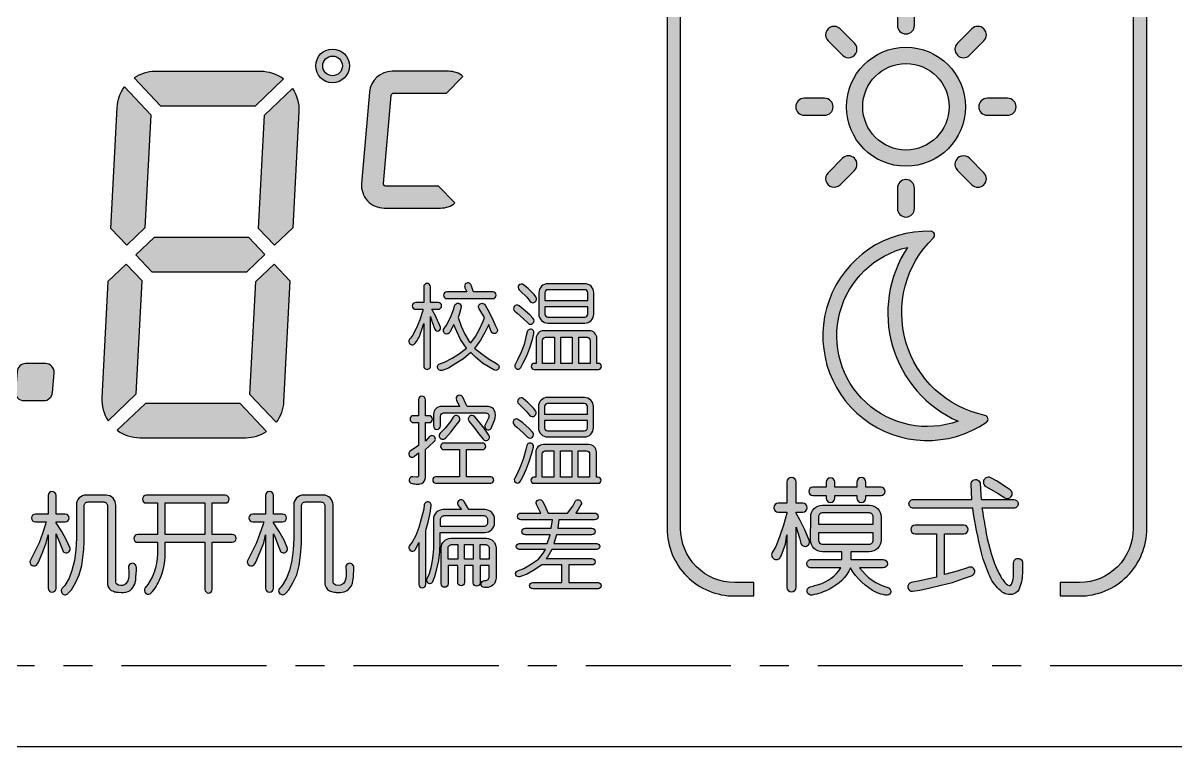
# Model space of a CAD drawing. Header units: millimetres. Extents: x -41 to 727, y -91 to 104.
# Drawn here: x 670.72 to 700.52, y -13.16 to 5.54 of the extents above; entities that cross this region are included whole.
import ezdxf

# ---------------------------------------------------------------- set-up
doc = ezdxf.new("R2010")
doc.units = ezdxf.units.MM
doc.header["$LTSCALE"] = 3
doc.header["$MEASUREMENT"] = 0
doc.linetypes.add('CENTER', pattern=[2, 1.25, -0.25, 0.25, -0.25])
doc.layers.add('VA', color=5, linetype='Continuous')

msp = doc.modelspace()

# ---------------------------------------------------------------- hatches: boundary and pattern name
h = msp.add_hatch(color=256)
h.dxf.hatch_style = 1
h.paths.add_polyline_path([(689.108, 11.737), (689.608, 11.737), (689.608, 11.387), (689.108, 11.387, 0.414214), (687.718, 9.997), (687.718, -7.525, 0.414214), (689.108, -8.915), (689.608, -8.915), (689.608, -9.265), (689.108, -9.265, -0.414214), (687.368, -7.525), (687.368, 9.997, -0.414214)])
h = msp.add_hatch(color=256)
h.dxf.hatch_style = 1
h.paths.add_polyline_path([(698.025, 11.387), (697.525, 11.387), (697.525, 11.737), (698.025, 11.737, -0.414214), (699.765, 9.997), (699.765, -7.525, -0.414214), (698.025, -9.265), (697.525, -9.265), (697.525, -8.915), (698.025, -8.915, 0.414214), (699.415, -7.525), (699.415, 9.997, 0.414214)])
h = msp.add_hatch(color=256)
h.dxf.hatch_style = 1
h.paths.add_polyline_path([(693.761, 6.002), (693.761, 5.478, -1), (693.32, 5.478), (693.32, 6.002, -1)])
h = msp.add_hatch(color=256)
h.dxf.hatch_style = 1
h.paths.add_polyline_path([(691.839, 5.389), (692.21, 5.018, -1), (691.898, 4.706), (691.527, 5.077, -1)])
h = msp.add_hatch(color=256)
h.dxf.hatch_style = 1
h.paths.add_polyline_path([(695.554, 5.077), (695.184, 4.706, -1), (694.872, 5.018), (695.242, 5.389, -1)])
h = msp.add_hatch(color=256)
h.dxf.hatch_style = 1
h.paths.add_polyline_path([(678.721, 4.867, -1), (678.721, 3.996, -1)])
h.paths.add_polyline_path([(678.721, 4.686, -1), (678.721, 4.178, -1)])
h = msp.add_hatch(color=256)
h.dxf.hatch_style = 1
h.paths.add_polyline_path([(693.541, 4.912, -1), (693.541, 1.838, -1)])
h.paths.add_polyline_path([(693.541, 4.492, -1), (693.541, 2.258, -1)])
h = msp.add_hatch(color=256)
h.dxf.hatch_style = 1
h.paths.add_polyline_path([(677.453, 4.094), (676.726, 3.404), (674.274, 3.404), (673.591, 4.124, -0.146871), (674.131, 4.286), (676.871, 4.286, -0.16027)])
h = msp.add_hatch(color=256)
h.dxf.hatch_style = 1
h.paths.add_polyline_path([(681.885, 0.891, -0.172586), (681.514, 0.759), (680.055, 0.759, -0.440011), (679.471, 1.397), (679.677, 3.757, -0.388879), (680.262, 4.293), (681.721, 4.293, -0.172586), (682.092, 4.161), (681.664, 3.731), (680.305, 3.731, 0.388879), (680.237, 3.668), (680.038, 1.396, 0.440011), (680.107, 1.321), (681.457, 1.321)])
h = msp.add_hatch(color=256)
h.dxf.hatch_style = 1
h.paths.add_polyline_path([(674.026, 3.168), (673.872, 0.244), (673.402, -0.202), (672.989, 0.233), (673.153, 3.357, -0.146871), (673.343, 3.888)])
h = msp.add_hatch(color=256)
h.dxf.hatch_style = 1
h.paths.add_polyline_path([(677.692, 0.244), (677.222, -0.202), (676.808, 0.233), (676.962, 3.155), (677.689, 3.846, -0.16027), (677.85, 3.255)])
h = msp.add_hatch(color=256)
h.dxf.hatch_style = 1
h.paths.add_polyline_path([(690.913, 3.596), (691.438, 3.596, -1), (691.438, 3.155), (690.913, 3.155, -1)])
h = msp.add_hatch(color=256)
h.dxf.hatch_style = 1
h.paths.add_polyline_path([(696.168, 3.155), (695.644, 3.155, -1), (695.644, 3.596), (696.168, 3.596, -1)])
h = msp.add_hatch(color=256)
h.dxf.hatch_style = 1
h.paths.add_polyline_path([(691.527, 1.673), (691.898, 2.044, -1), (692.21, 1.732), (691.839, 1.361, -1)])
h = msp.add_hatch(color=256)
h.dxf.hatch_style = 1
h.paths.add_polyline_path([(695.242, 1.361), (694.872, 1.732, -1), (695.184, 2.044), (695.554, 1.673, -1)])
h = msp.add_hatch(color=256)
h.dxf.hatch_style = 1
h.paths.add_polyline_path([(693.32, 0.748), (693.32, 1.272, -1), (693.761, 1.272), (693.761, 0.748, -1)])
h = msp.add_hatch(color=256)
h.dxf.hatch_style = 1
h.paths.add_polyline_path([(694.185, 0.158, -0.66148), (694.251, -0.012, 0.601431), (695.583, -4.597, -0.66148), (695.619, -4.776, -1.37923)])
h.paths.add_polyline_path([(693.582, -0.258, 0.463864), (694.886, -4.749, -1.063754)])
h = msp.add_hatch(color=256)
h.dxf.hatch_style = 1
h.paths.add_polyline_path([(676.973, -0.438), (676.502, -0.886), (674.05, -0.886), (673.638, -0.451), (674.109, -0.004), (676.561, -0.004)])
h = msp.add_hatch(color=256)
h.dxf.hatch_style = 1
h.paths.add_polyline_path([(672.917, -1.135), (673.389, -0.687), (673.801, -1.121), (673.648, -4.045), (672.92, -4.735, -0.16027), (672.759, -4.144)])
h = msp.add_hatch(color=256)
h.dxf.hatch_style = 1
h.paths.add_polyline_path([(677.457, -4.247, -0.146871), (677.267, -4.777), (676.584, -4.057), (676.737, -1.136), (677.209, -0.687), (677.62, -1.12)])
h = msp.add_hatch(color=256)
h.dxf.hatch_style = 1
h.paths.add_polyline_path([(680.976, -2.133), (681.051, -1.884), (681.052, -1.882), (681.052, -1.857), (681.051, -1.857), (680.871, -1.857, -1), (680.871, -1.681), (681.077, -1.681), (681.077, -1.68), (681.077, -1.275, -1), (681.252, -1.274), (681.252, -1.68), (681.252, -1.681), (681.452, -1.681, -1), (681.452, -1.857), (681.285, -1.857), (681.285, -1.857, -0.043936), (681.512, -2.321, -0.955725), (681.366, -2.371, -0.034165), (681.252, -2.045), (681.252, -2.046), (681.252, -3.324, -1), (681.077, -3.323), (681.077, -2.229), (681.077, -2.224), (681.052, -2.301), (681.01, -2.432, -0.105898), (680.856, -2.735, -1.039138), (680.711, -2.626), (680.732, -2.601), (680.788, -2.534), (680.79, -2.531), (680.886, -2.351), (680.892, -2.337)])
h = msp.add_hatch(color=256)
h.dxf.hatch_style = 1
h.paths.add_polyline_path([(682.863, -1.581), (681.678, -1.581, -1), (681.678, -1.406), (682.193, -1.406), (682.143, -1.299, -1.059153), (682.303, -1.235), (682.356, -1.393), (682.368, -1.406), (682.863, -1.406, -1)])
h = msp.add_hatch(color=256)
h.dxf.hatch_style = 1
h.paths.add_polyline_path([(683.66, -1.224), (683.778, -1.322), (683.935, -1.479), (683.976, -1.539, -0.959156), (683.825, -1.653), (683.739, -1.548), (683.582, -1.391), (683.544, -1.357, -0.981141)])
h = msp.add_hatch(color=256)
h.dxf.hatch_style = 1
h.paths.add_polyline_path([(685.24, -1.195, -0.414214), (685.474, -1.429), (685.474, -1.979, -0.414214), (685.239, -2.214), (684.287, -2.214, -0.414214), (684.052, -1.979), (684.053, -1.429, -0.414214), (684.287, -1.195)])
h.paths.add_polyline_path([(685.318, -1.626), (684.209, -1.626), (684.209, -1.429), (684.209, -1.429, -0.414214), (684.287, -1.351), (685.24, -1.351, -0.414214), (685.318, -1.429)])
h.paths.add_polyline_path([(684.208, -1.793), (685.318, -1.793), (685.318, -1.979, -0.414214), (685.239, -2.058), (684.287, -2.058, -0.413961), (684.208, -1.979)])
h = msp.add_hatch(color=256)
h.dxf.hatch_style = 1
h.paths.add_polyline_path([(681.603, -2.355), (681.666, -2.271), (681.766, -2.07), (681.854, -1.844), (681.874, -1.765, -0.986931), (682.041, -1.804), (682.004, -1.97), (681.967, -2.07), (682.042, -2.296), (682.142, -2.496), (682.255, -2.685), (682.293, -2.722), (682.418, -2.559), (682.519, -2.371), (682.619, -2.145), (682.644, -2.07), (682.531, -1.869), (682.512, -1.843, -1.055438), (682.663, -1.748), (682.732, -1.869), (682.845, -2.083), (682.932, -2.283), (682.974, -2.367, -1.047488), (682.823, -2.434), (682.769, -2.296), (682.757, -2.246), (682.657, -2.459), (682.544, -2.659), (682.418, -2.835), (682.393, -2.86), (682.581, -3.011), (682.769, -3.148), (682.957, -3.261), (682.971, -3.267, -1.058823), (682.892, -3.425), (682.782, -3.362), (682.594, -3.249), (682.418, -3.098), (682.293, -2.973), (682.105, -3.136), (681.904, -3.261), (681.716, -3.374), (681.554, -3.435, -1.009787), (681.493, -3.267), (681.616, -3.224), (681.816, -3.123), (682.004, -2.998), (682.18, -2.86), (682.03, -2.634), (681.929, -2.434), (681.854, -2.258), (681.854, -2.246), (681.754, -2.446), (681.747, -2.457, -1.028142)])
h = msp.add_hatch(color=256)
h.dxf.hatch_style = 1
h.paths.add_polyline_path([(683.541, -1.768), (683.65, -1.852), (683.817, -1.999), (683.904, -2.092, -0.981659), (683.773, -2.219), (683.66, -2.107), (683.494, -1.959), (683.431, -1.906, -0.975595)])
h = msp.add_hatch(color=256)
h.dxf.hatch_style = 1
h.paths.add_polyline_path([(683.817, -2.852), (683.739, -3.058), (683.65, -3.244), (683.585, -3.362, -1), (683.439, -3.281), (683.503, -3.166), (683.592, -2.969), (683.67, -2.764), (683.729, -2.538), (683.752, -2.439, -1.00223), (683.923, -2.48), (683.886, -2.636)])
h = msp.add_hatch(color=256)
h.dxf.hatch_style = 1
h.paths.add_polyline_path([(685.592, -3.254, -1), (685.592, -3.411), (683.935, -3.411, -1), (683.935, -3.254), (683.984, -3.254), (683.984, -2.606, -0.414214), (684.179, -2.411), (685.357, -2.411, -0.414214), (685.553, -2.606), (685.553, -3.254)])
h.paths.add_polyline_path([(684.151, -3.254), (684.151, -2.655, -0.414214), (684.229, -2.577), (684.455, -2.577), (684.455, -3.254)])
h.paths.add_polyline_path([(684.915, -2.577), (684.915, -3.254), (684.621, -3.254), (684.621, -2.577)])
h.paths.add_polyline_path([(685.082, -3.254), (685.082, -2.577), (685.298, -2.577, -0.414214), (685.376, -2.655), (685.376, -3.254)])
h = msp.add_hatch(color=256)
h.dxf.hatch_style = 1
h.paths.add_polyline_path([(670.748, -4.217, -0.440011), (670.523, -3.972), (670.567, -3.465, -0.388879), (670.792, -3.259), (671.301, -3.259, -0.440011), (671.526, -3.504), (671.481, -4.011, -0.388879), (671.257, -4.217)])
h = msp.add_hatch(color=256)
h.dxf.hatch_style = 1
h.paths.add_polyline_path([(681.121, -4.193), (681.121, -4.606), (681.211, -4.606, -1), (681.211, -4.785), (681.121, -4.785), (681.121, -5.263), (681.229, -5.148, -1.03177), (681.351, -5.27), (681.221, -5.393), (681.121, -5.483), (681.121, -6.188, -0.044518), (681.117, -6.239, -0.321882), (680.981, -6.37, -0.043105), (680.924, -6.375), (680.886, -6.374), (680.848, -6.371, -0.0091), (680.774, -6.359, -1), (680.798, -6.186), (680.897, -6.196, 0.45433), (680.942, -6.156), (680.942, -5.562), (680.843, -5.655, -1.087237), (680.731, -5.521), (680.942, -5.373), (680.942, -4.785), (680.812, -4.785, -0.414214), (680.723, -4.695, -0.424247), (680.816, -4.606), (680.942, -4.606), (680.942, -4.192, -1)])
h = msp.add_hatch(color=256)
h.dxf.hatch_style = 1
h.paths.add_polyline_path([(682.087, -4.128), (682.168, -4.297), (682.197, -4.367), (682.716, -4.367), (682.753, -4.373), (682.779, -4.378, -0.239899), (682.9, -4.461, -0.208599), (682.905, -4.725), (682.833, -4.913, -0.595345), (682.675, -4.934), (682.664, -4.916, -0.214013), (682.666, -4.841), (682.758, -4.65, 0.553584), (682.686, -4.536), (681.59, -4.536, 0.417305), (681.51, -4.616), (681.51, -4.864, -0.432032), (681.42, -4.96, -0.414214), (681.331, -4.87), (681.331, -4.565, -0.414214), (681.529, -4.367), (681.998, -4.367), (681.922, -4.206, -1)])
h = msp.add_hatch(color=256)
h.dxf.hatch_style = 1
h.paths.add_polyline_path([(683.649, -4.165), (683.767, -4.263), (683.924, -4.42), (683.965, -4.48, -0.959156), (683.814, -4.594), (683.728, -4.489), (683.571, -4.332), (683.534, -4.298, -0.981141)])
h = msp.add_hatch(color=256)
h.dxf.hatch_style = 1
h.paths.add_polyline_path([(684.277, -4.136), (685.229, -4.136, -0.414214), (685.463, -4.37), (685.463, -4.92, -0.414214), (685.228, -5.156), (684.277, -5.156, -0.414214), (684.041, -4.92), (684.042, -4.37, -0.414214)])
h.paths.add_polyline_path([(685.307, -4.567), (684.198, -4.567), (684.198, -4.37), (684.198, -4.37, -0.414214), (684.277, -4.292), (685.229, -4.292, -0.414214), (685.307, -4.37)])
h.paths.add_polyline_path([(684.198, -4.734), (685.307, -4.734), (685.307, -4.92, -0.414214), (685.228, -4.999), (684.277, -4.999, -0.413961), (684.197, -4.92)])
h = msp.add_hatch(color=256)
h.dxf.hatch_style = 1
h.paths.add_polyline_path([(673.156, -4.984), (673.884, -4.293), (676.335, -4.293), (677.018, -5.013, -0.146871), (676.478, -5.175), (673.738, -5.175, -0.16027)])
h = msp.add_hatch(color=256)
h.dxf.hatch_style = 1
h.paths.add_polyline_path([(681.769, -4.755), (681.836, -4.647, -1.04827), (681.994, -4.756), (681.918, -4.855), (681.779, -5.034), (681.636, -5.187, -1.001638), (681.501, -5.06), (681.629, -4.925)])
h = msp.add_hatch(color=256)
h.dxf.hatch_style = 1
h.paths.add_polyline_path([(682.252, -4.756, -0.985158), (682.397, -4.632), (682.496, -4.745), (682.636, -4.925), (682.656, -4.955), (682.761, -5.107, -0.983763), (682.61, -5.215), (682.506, -5.074), (682.367, -4.895)])
h = msp.add_hatch(color=256)
h.dxf.hatch_style = 1
h.paths.add_polyline_path([(683.531, -4.709), (683.64, -4.793), (683.806, -4.94), (683.893, -5.034, -0.981659), (683.762, -5.16), (683.649, -5.048), (683.483, -4.901), (683.42, -4.847, -0.975595)])
h = msp.add_hatch(color=256)
h.dxf.hatch_style = 1
h.paths.add_polyline_path([(682.596, -5.313, -1), (682.596, -5.483), (682.187, -5.483), (682.187, -6.19), (682.81, -6.19, -1), (682.81, -6.35), (681.39, -6.35, -1), (681.39, -6.19), (681.998, -6.19), (681.998, -5.483), (681.595, -5.483, -1), (681.595, -5.313)])
h = msp.add_hatch(color=256)
h.dxf.hatch_style = 1
h.paths.add_polyline_path([(683.806, -5.793), (683.728, -5.999), (683.64, -6.185), (683.574, -6.303, -1), (683.428, -6.222), (683.493, -6.107), (683.581, -5.911), (683.659, -5.705), (683.718, -5.479), (683.741, -5.38, -1.00223), (683.912, -5.421), (683.875, -5.577)])
h = msp.add_hatch(color=256)
h.dxf.hatch_style = 1
h.paths.add_polyline_path([(685.581, -6.195, -1), (685.581, -6.352), (683.924, -6.352, -1), (683.924, -6.195), (683.973, -6.195), (683.973, -5.547, -0.414214), (684.169, -5.352), (685.347, -5.352, -0.414214), (685.542, -5.547), (685.542, -6.195)])
h.paths.add_polyline_path([(684.14, -6.195), (684.14, -5.597, -0.414214), (684.218, -5.518), (684.444, -5.518), (684.444, -6.195)])
h.paths.add_polyline_path([(684.905, -5.518), (684.905, -6.195), (684.61, -6.195), (684.61, -5.518)])
h.paths.add_polyline_path([(685.071, -6.195), (685.071, -5.518), (685.287, -5.518, -0.414214), (685.366, -5.597), (685.366, -6.195)])
h = msp.add_hatch(color=256)
h.dxf.hatch_style = 1
h.paths.add_polyline_path([(690.464, -7.685), (690.426, -7.923), (690.313, -8.224), (690.297, -8.257, -1.034631), (690.084, -8.141), (690.175, -7.986), (690.276, -7.735), (690.376, -7.434), (690.464, -7.121), (690.464, -7.096), (690.239, -7.096, -1), (690.239, -6.87), (690.464, -6.87), (690.464, -6.322, -1), (690.702, -6.322), (690.702, -6.87), (690.877, -6.87, -1), (690.877, -7.096), (690.702, -7.096), (690.702, -7.121), (690.802, -7.296), (690.928, -7.559), (691.041, -7.824, -1.083332), (690.824, -7.897), (690.79, -7.76), (690.702, -7.484), (690.702, -9.039, -1), (690.464, -9.039)])
h = msp.add_hatch(color=256)
h.dxf.hatch_style = 1
h.paths.add_polyline_path([(692.269, -6.456), (692.269, -6.324, -1), (692.507, -6.324), (692.507, -6.456), (692.896, -6.456, -1), (692.896, -6.669), (692.507, -6.669), (692.507, -6.732, -1), (692.269, -6.732), (692.269, -6.669), (691.705, -6.669), (691.705, -6.739, -1), (691.479, -6.739), (691.479, -6.669), (691.134, -6.669, -1), (691.134, -6.456), (691.479, -6.456), (691.479, -6.324, -1), (691.705, -6.324), (691.705, -6.456)])
h = msp.add_hatch(color=256)
h.dxf.hatch_style = 1
h.paths.add_polyline_path([(693.733, -6.995, -0.414773), (693.619, -6.882, -0.418757), (693.734, -6.77), (695.243, -6.77), (695.224, -6.38, -1), (695.461, -6.37), (695.481, -6.77), (696.327, -6.77, -0.358299), (696.438, -6.861), (696.44, -6.882, -0.420137), (696.325, -6.995), (695.506, -6.995, 0.003686), (695.594, -7.517, 0.067254), (695.884, -8.545, 0.070382), (696.069, -8.882, 0.14433), (696.21, -8.995, 0.328766), (696.263, -8.969), (696.27, -8.958), (696.276, -8.945), (696.287, -8.919), (696.295, -8.892, 0.08709), (696.321, -8.628), (696.321, -8.532), (696.321, -8.411, -1.015743), (696.556, -8.414, -0.005832), (696.552, -8.625, -0.085504), (696.478, -9.057, -0.241298), (696.332, -9.212, -0.274529), (695.99, -9.132), (695.954, -9.099, -0.106043), (695.681, -8.699, -0.03263), (695.491, -8.147, -0.024523), (695.268, -6.995)])
h = msp.add_hatch(color=256)
h.dxf.hatch_style = 1
h.paths.add_polyline_path([(696.094, -6.729), (695.92, -6.619), (695.669, -6.469), (695.609, -6.436, -1.004461), (695.731, -6.21), (695.883, -6.293), (696.133, -6.456), (696.231, -6.523, -0.979106)])
h = msp.add_hatch(color=256)
h.dxf.hatch_style = 1
h.paths.add_polyline_path([(671.235, -8.126), (671.122, -8.39), (671.094, -8.437, -0.962332), (670.911, -8.336), (671.135, -7.888), (671.223, -7.65), (671.298, -7.437), (671.323, -7.349), (671.041, -7.349, -1), (671.041, -7.148), (671.373, -7.148), (671.373, -6.666, -1), (671.574, -6.666), (671.574, -7.148), (671.812, -7.148, -1), (671.812, -7.349), (671.574, -7.349), (671.574, -7.374), (671.724, -7.6), (671.849, -7.825), (671.929, -8.015, -1.013912), (671.748, -8.089), (671.699, -7.963), (671.599, -7.713), (671.574, -7.662), (671.574, -9.067, -1), (671.373, -9.067), (671.373, -7.687), (671.323, -7.888)])
h = msp.add_hatch(color=256)
h.dxf.hatch_style = 1
h.paths.add_polyline_path([(672.803, -6.835), (672.401, -6.835, 0.416863), (672.301, -6.936), (672.301, -7.913), (672.3, -7.927, -0.029391), (672.238, -8.477), (672.175, -8.716), (672.075, -8.929), (671.975, -9.104), (671.892, -9.195, -0.427895), (671.743, -9.205, -0.414214), (671.737, -9.06), (671.799, -8.992), (671.912, -8.803), (671.987, -8.603), (672.05, -8.352), (672.088, -8.076), (672.1, -7.775), (672.1, -6.91, -0.417964), (672.352, -6.659), (672.866, -6.659, -0.432017), (673.116, -6.925), (673.116, -8.866, 0.085043), (673.133, -8.943), (673.143, -8.956, 0.3351), (673.354, -8.967, 0.131234), (673.426, -8.872, 0.127383), (673.454, -8.634), (673.448, -8.529, -1.048379), (673.652, -8.526, -0.026534), (673.633, -8.856, -0.043273), (673.608, -8.956, -0.152039), (673.489, -9.12, -0.173784), (673.258, -9.173), (673.189, -9.17, -0.047597), (673.088, -9.155), (673.056, -9.144, -0.301023), (672.908, -8.972, -0.015558), (672.903, -8.916), (672.903, -6.935, 0.414214)])
h = msp.add_hatch(color=256)
h.dxf.hatch_style = 1
h.paths.add_polyline_path([(675.949, -6.862), (675.611, -6.862), (675.611, -7.677), (676.129, -7.677, -1), (676.131, -7.878), (675.611, -7.878), (675.611, -9.094, -1), (675.423, -9.094), (675.423, -7.878), (674.394, -7.878), (674.394, -8.179, -0.120463), (674.257, -8.826, -0.097023), (674.034, -9.185, -0.923331), (673.873, -9.062, 0.170817), (674.194, -8.179), (674.194, -7.878), (673.686, -7.878, -1), (673.687, -7.677), (674.194, -7.677), (674.194, -6.862), (673.908, -6.862, -1), (673.905, -6.662), (675.948, -6.662, -1)])
h.paths.add_polyline_path([(675.423, -6.862), (675.423, -7.677), (674.394, -7.677), (674.394, -6.862)])
h = msp.add_hatch(color=256)
h.dxf.hatch_style = 1
h.paths.add_polyline_path([(676.853, -8.126), (676.74, -8.39), (676.712, -8.437, -0.962332), (676.529, -8.336), (676.753, -7.888), (676.841, -7.65), (676.916, -7.437), (676.941, -7.349), (676.659, -7.349, -1), (676.659, -7.148), (676.991, -7.148), (676.991, -6.666, -1), (677.192, -6.666), (677.192, -7.148), (677.43, -7.148, -1), (677.43, -7.349), (677.192, -7.349), (677.192, -7.374), (677.342, -7.6), (677.468, -7.825), (677.547, -8.015, -1.013912), (677.366, -8.089), (677.317, -7.963), (677.217, -7.713), (677.192, -7.662), (677.192, -9.067, -1), (676.991, -9.067), (676.991, -7.687), (676.941, -7.888)])
h = msp.add_hatch(color=256)
h.dxf.hatch_style = 1
h.paths.add_polyline_path([(677.718, -6.911, -0.420759), (677.972, -6.659), (678.48, -6.659, -0.419734), (678.734, -6.91), (678.734, -8.866, 0.084944), (678.748, -8.939), (678.757, -8.952, 0.366855), (678.981, -8.96, 0.125828), (679.049, -8.861, 0.117548), (679.072, -8.622), (679.066, -8.529, -1.048379), (679.27, -8.526, -0.037594), (679.249, -8.868, -0.174543), (679.125, -9.107, -0.069175), (679.068, -9.142, -0.119941), (678.865, -9.173, -0.024153), (678.761, -9.166), (678.728, -9.16), (678.695, -9.152, -0.27841), (678.529, -8.994, -0.03635), (678.521, -8.916), (678.521, -6.935, 0.415572), (678.421, -6.835), (678.019, -6.835, 0.414214), (677.919, -6.935), (677.919, -7.913), (677.894, -8.214), (677.856, -8.477), (677.794, -8.716), (677.693, -8.929), (677.593, -9.104), (677.506, -9.199, -1), (677.355, -9.06), (677.417, -8.992), (677.53, -8.803), (677.605, -8.603), (677.668, -8.352), (677.706, -8.076), (677.718, -7.775)])
h = msp.add_hatch(color=256)
h.dxf.hatch_style = 1
h.paths.add_polyline_path([(680.953, -7.498), (681.015, -7.272), (681.078, -7.021), (681.093, -6.909, -1.001489), (681.267, -6.933), (681.241, -7.122), (681.191, -7.36), (681.141, -7.535), (681.128, -7.586), (681.128, -8.965, -1), (680.953, -8.965), (680.953, -7.886), (680.865, -8.062), (680.855, -8.074, -0.977288), (680.711, -7.964), (680.777, -7.874), (680.877, -7.698)])
h = msp.add_hatch(color=256)
h.dxf.hatch_style = 1
h.paths.add_polyline_path([(682.056, -7.034), (681.971, -6.923, -1.055061), (682.12, -6.821), (682.219, -6.984), (682.244, -7.034), (682.659, -7.034, -0.414214), (682.909, -7.284), (682.909, -7.373, -0.414214), (682.659, -7.623), (681.504, -7.623), (681.504, -7.874), (681.492, -8.125), (681.467, -8.35), (681.417, -8.564), (681.366, -8.764), (681.317, -8.887, -1.026293), (681.157, -8.818), (681.216, -8.689), (681.266, -8.501), (681.304, -8.288), (681.329, -8.05), (681.329, -7.284, -0.414214), (681.579, -7.034)])
h.paths.add_polyline_path([(682.633, -7.197, -0.414214), (682.733, -7.297), (682.733, -7.36, -0.414214), (682.633, -7.46), (681.504, -7.46), (681.504, -7.297, -0.414214), (681.604, -7.197)])
h = msp.add_hatch(color=256)
h.dxf.hatch_style = 1
h.paths.add_polyline_path([(685.42, -7.686), (684.505, -7.686), (684.442, -7.912), (685.552, -7.912, -1), (685.552, -8.062), (684.392, -8.062), (684.279, -8.263), (684.242, -8.3), (685.426, -8.3, -1), (685.426, -8.463), (684.831, -8.463), (684.831, -8.915), (685.583, -8.915, -1), (685.583, -9.078), (683.897, -9.078, -1), (683.897, -8.915), (684.643, -8.915), (684.643, -8.463), (684.129, -8.463), (683.941, -8.589), (683.753, -8.702), (683.556, -8.767, -0.971045), (683.501, -8.617), (683.665, -8.551), (683.865, -8.438), (684.041, -8.313), (684.166, -8.162), (684.229, -8.062), (683.545, -8.062, -1), (683.545, -7.912), (684.267, -7.912), (684.342, -7.686), (683.702, -7.686, -1), (683.702, -7.51), (684.367, -7.51), (684.405, -7.297), (683.589, -7.297, -1), (683.589, -7.122), (684.104, -7.122), (684.002, -6.915, -1.081535), (684.155, -6.823), (684.229, -6.971), (684.292, -7.122), (684.793, -7.122), (684.931, -6.946), (684.991, -6.827, -1.034631), (685.142, -6.909), (685.069, -7.034), (685.006, -7.122), (685.495, -7.122, -1), (685.495, -7.297), (684.568, -7.297), (684.542, -7.51), (685.42, -7.51, -1)])
h = msp.add_hatch(color=256)
h.dxf.hatch_style = 1
h.paths.add_polyline_path([(691.086, -8.538, -0.417731), (690.978, -8.431, -0.416951), (691.085, -8.324), (691.881, -8.324), (691.881, -8.124), (691.381, -8.124, -0.417134), (691.077, -7.821), (691.079, -7.222, -0.418414), (691.381, -6.92), (692.596, -6.92, -0.414972), (692.896, -7.221), (692.896, -7.823, -0.414214), (692.594, -8.124), (692.119, -8.124), (692.119, -8.324), (692.953, -8.324, -1), (692.953, -8.538), (692.344, -8.538, 0.16977), (693.075, -9.045, -0.977966), (693.023, -9.244), (693.006, -9.241, -0.058284), (692.783, -9.177, -0.141584), (692.106, -8.538, -0.180398), (691.561, -9.086, -0.077769), (691.121, -9.24, -0.980557), (691.066, -9.027, 0.005598), (691.218, -8.987), (691.281, -8.967, 0.190721), (691.855, -8.538)])
h.paths.add_polyline_path([(692.696, -7.409), (691.278, -7.409), (691.279, -7.22), (691.279, -7.22, -0.414214), (691.379, -7.12), (692.596, -7.12, -0.414214), (692.696, -7.22)])
h.paths.add_polyline_path([(691.278, -7.635), (692.696, -7.635), (692.696, -7.823, -0.414214), (692.594, -7.924), (691.379, -7.924, -0.413961), (691.277, -7.823)])
h = msp.add_hatch(color=256)
h.dxf.hatch_style = 1
h.paths.add_polyline_path([(694.177, -8.813), (694.328, -8.776), (694.328, -7.66), (693.776, -7.66, -1), (693.776, -7.434), (695.036, -7.434, -1), (695.036, -7.66), (694.541, -7.66), (694.541, -8.713), (694.867, -8.625), (695.13, -8.538), (695.148, -8.528, -1.07359), (695.238, -8.744), (695.03, -8.813), (694.742, -8.914), (694.453, -8.989), (694.165, -9.052), (693.901, -9.114), (693.714, -9.141, -0.979603), (693.678, -8.918), (693.901, -8.876)])
h = msp.add_hatch(color=256)
h.dxf.hatch_style = 1
h.paths.add_polyline_path([(681.705, -8.952, -1), (681.529, -8.952), (681.529, -8.024, -0.414214), (681.779, -7.774), (682.696, -7.774, -0.414214), (682.946, -8.024), (682.946, -8.798, -0.419972), (682.691, -9.048), (682.644, -9.047, -0.967258), (682.65, -8.865), (682.671, -8.865, 0.414214), (682.771, -8.765), (682.771, -8.476), (682.533, -8.476), (682.533, -8.921, -1), (682.357, -8.921), (682.357, -8.476), (682.131, -8.476), (682.131, -8.915, -1), (681.956, -8.915), (681.956, -8.476), (681.705, -8.476)])
h.paths.add_polyline_path([(682.131, -8.313), (682.131, -7.937), (682.357, -7.937), (682.357, -8.313)])
h.paths.add_polyline_path([(682.671, -7.937, -0.414214), (682.771, -8.037), (682.771, -8.313), (682.533, -8.313), (682.533, -7.937)])
h.paths.add_polyline_path([(681.705, -8.037, -0.414214), (681.805, -7.937), (681.956, -7.937), (681.956, -8.313), (681.705, -8.313)])

# ---------------------------------------------------------------- linework, layer by layer
msp.add_line((706.765, -13.165), (631.765, -13.165))
for points in [[(687.368, 9.997), (687.368, -7.525, 0.414214), (689.108, -9.265), (689.608, -9.265), (689.608, -8.915), (689.108, -8.915, -0.414214), (687.718, -7.525), (687.718, 9.997, -0.414214), (689.108, 11.387), (689.608, 11.387), (689.608, 11.737), (689.108, 11.737, 0.414214)], [(699.415, 9.997), (699.415, -7.525, -0.414214), (698.025, -8.915), (697.525, -8.915), (697.525, -9.265), (698.025, -9.265, 0.414214), (699.765, -7.525), (699.765, 9.997, 0.414214), (698.025, 11.737), (697.525, 11.737), (697.525, 11.387), (698.025, 11.387, -0.414214)], [(693.32, 6.002), (693.32, 5.478, 1), (693.761, 5.478), (693.761, 6.002, 1)], [(691.527, 5.077), (691.898, 4.706, 1), (692.21, 5.018), (691.839, 5.389, 1)], [(695.242, 5.389), (694.872, 5.018, 1), (695.184, 4.706), (695.554, 5.077, 1)], [(676.871, 4.286), (674.131, 4.286, 0.146871), (673.591, 4.124), (674.274, 3.404), (676.726, 3.404), (677.453, 4.094, 0.16027)], [(681.457, 1.321), (680.107, 1.321, -0.440011), (680.038, 1.396), (680.237, 3.668, -0.388879), (680.305, 3.731), (681.664, 3.731), (682.092, 4.161, 0.172586), (681.721, 4.293), (680.262, 4.293, 0.388879), (679.677, 3.757), (679.471, 1.397, 0.440011), (680.055, 0.759), (681.514, 0.759, 0.172586), (681.885, 0.891)], [(674.026, 3.168), (673.872, 0.244), (673.402, -0.202), (672.989, 0.233), (673.153, 3.357, -0.146871), (673.343, 3.888)], [(677.692, 0.244), (677.222, -0.202), (676.808, 0.233), (676.962, 3.155), (677.689, 3.846, -0.16027), (677.85, 3.255)], [(690.913, 3.155), (691.438, 3.155, 1), (691.438, 3.596), (690.913, 3.596, 1)], [(696.168, 3.596), (695.644, 3.596, 1), (695.644, 3.155), (696.168, 3.155, 1)], [(691.839, 1.361), (692.21, 1.732, 1), (691.898, 2.044), (691.527, 1.673, 1)], [(695.554, 1.673), (695.184, 2.044, 1), (694.872, 1.732), (695.242, 1.361, 1)], [(693.761, 0.748), (693.761, 1.272, 1), (693.32, 1.272), (693.32, 0.748, 1)], [(695.619, -4.776, 0.66148), (695.583, -4.597, -0.601431), (694.251, -0.012, 0.66148), (694.185, 0.158, 1.37923)], [(693.582, -0.258, 0.463864), (694.886, -4.749, -1.063754)], [(672.759, -4.144, 0.16027), (672.92, -4.735), (673.648, -4.045), (673.801, -1.121), (673.389, -0.687), (672.917, -1.135)], [(677.457, -4.247, -0.146871), (677.267, -4.777), (676.584, -4.057), (676.737, -1.136), (677.209, -0.687), (677.62, -1.12)], [(680.892, -2.337), (680.886, -2.351), (680.79, -2.531), (680.788, -2.534), (680.732, -2.601), (680.711, -2.626, 1.039138), (680.856, -2.735, 0.105898), (681.01, -2.432), (681.052, -2.301), (681.077, -2.224), (681.077, -2.229), (681.077, -3.323, 1), (681.252, -3.324), (681.252, -2.046), (681.252, -2.045, 0.034165), (681.366, -2.371, 0.955725), (681.512, -2.321, 0.043936), (681.285, -1.857), (681.285, -1.857), (681.452, -1.857, 1), (681.452, -1.681), (681.252, -1.681), (681.252, -1.68), (681.252, -1.274, 1), (681.077, -1.275), (681.077, -1.68), (681.077, -1.681), (680.871, -1.681, 1), (680.871, -1.857), (681.051, -1.857), (681.052, -1.857), (681.052, -1.882), (681.051, -1.884), (680.976, -2.133)], [(682.863, -1.406), (682.368, -1.406), (682.356, -1.393), (682.303, -1.235, 1.059153), (682.143, -1.299), (682.193, -1.406), (681.678, -1.406, 1), (681.678, -1.581), (682.863, -1.581, 1)], [(683.544, -1.357), (683.582, -1.391), (683.739, -1.548), (683.825, -1.653, 0.959156), (683.976, -1.539), (683.935, -1.479), (683.778, -1.322), (683.66, -1.224, 0.981141)], [(684.287, -1.195, 0.414214), (684.053, -1.429), (684.052, -1.979, 0.414214), (684.287, -2.214), (685.239, -2.214, 0.414214), (685.474, -1.979), (685.474, -1.429, 0.414214), (685.24, -1.195)], [(685.318, -1.429, 0.414214), (685.24, -1.351), (684.287, -1.351, 0.414214), (684.209, -1.429), (684.209, -1.429), (684.209, -1.626), (685.318, -1.626)], [(681.603, -2.355), (681.666, -2.271), (681.766, -2.07), (681.854, -1.844), (681.874, -1.765, -0.986931), (682.041, -1.804), (682.004, -1.97), (681.967, -2.07), (682.042, -2.296), (682.142, -2.496), (682.255, -2.685), (682.293, -2.722), (682.418, -2.559), (682.519, -2.371), (682.619, -2.145), (682.644, -2.07), (682.531, -1.869), (682.512, -1.843, -1.055438), (682.663, -1.748), (682.732, -1.869), (682.845, -2.083), (682.932, -2.283), (682.974, -2.367, -1.047488), (682.823, -2.434), (682.769, -2.296), (682.757, -2.246), (682.657, -2.459), (682.544, -2.659), (682.418, -2.835), (682.393, -2.86), (682.581, -3.011), (682.769, -3.148), (682.957, -3.261), (682.971, -3.267, -1.058823), (682.892, -3.425), (682.782, -3.362), (682.594, -3.249), (682.418, -3.098), (682.293, -2.973), (682.105, -3.136), (681.904, -3.261), (681.716, -3.374), (681.554, -3.435, -1.009787), (681.493, -3.267), (681.616, -3.224), (681.816, -3.123), (682.004, -2.998), (682.18, -2.86), (682.03, -2.634), (681.929, -2.434), (681.854, -2.258), (681.854, -2.246), (681.754, -2.446), (681.747, -2.457, -1.028142)], [(683.431, -1.906), (683.494, -1.959), (683.66, -2.107), (683.773, -2.219, 0.981659), (683.904, -2.092), (683.817, -1.999), (683.65, -1.852), (683.541, -1.768, 0.975595)], [(684.208, -1.979, 0.413961), (684.287, -2.058), (685.239, -2.058, 0.414214), (685.318, -1.979), (685.318, -1.793), (684.208, -1.793)], [(683.886, -2.636), (683.923, -2.48, 1.00223), (683.752, -2.439), (683.729, -2.538), (683.67, -2.764), (683.592, -2.969), (683.503, -3.166), (683.439, -3.281, 1), (683.585, -3.362), (683.65, -3.244), (683.739, -3.058), (683.817, -2.852)], [(685.553, -3.254), (685.553, -2.606, 0.414214), (685.357, -2.411), (684.179, -2.411, 0.414214), (683.984, -2.606), (683.984, -3.254), (683.935, -3.254, 1), (683.935, -3.411), (685.592, -3.411, 1), (685.592, -3.254)], [(684.151, -3.254), (684.151, -2.655, -0.414214), (684.229, -2.577), (684.455, -2.577), (684.455, -3.254)], [(685.082, -3.254), (685.082, -2.577), (685.298, -2.577, -0.414214), (685.376, -2.655), (685.376, -3.254)], [(671.257, -4.217, 0.388879), (671.481, -4.011), (671.526, -3.504, 0.440011), (671.301, -3.259), (670.792, -3.259, 0.388879), (670.567, -3.465), (670.523, -3.972, 0.440011), (670.748, -4.217)], [(680.942, -4.192), (680.942, -4.606), (680.816, -4.606, 0.424247), (680.723, -4.695, 0.414214), (680.812, -4.785), (680.942, -4.785), (680.942, -5.373), (680.731, -5.521, 1.087237), (680.843, -5.655), (680.942, -5.562), (680.942, -6.156, -0.45433), (680.897, -6.196), (680.798, -6.186, 1), (680.774, -6.359, 0.0091), (680.848, -6.371), (680.886, -6.374), (680.924, -6.375, 0.043105), (680.981, -6.37, 0.321882), (681.117, -6.239, 0.044518), (681.121, -6.188), (681.121, -5.483), (681.221, -5.393), (681.351, -5.27, 1.03177), (681.229, -5.148), (681.121, -5.263), (681.121, -4.785), (681.211, -4.785, 1), (681.211, -4.606), (681.121, -4.606), (681.121, -4.193, 1)], [(681.922, -4.206), (681.998, -4.367), (681.529, -4.367, 0.414214), (681.331, -4.565), (681.331, -4.87, 0.414214), (681.42, -4.96, 0.432032), (681.51, -4.864), (681.51, -4.616, -0.417305), (681.59, -4.536), (682.686, -4.536, -0.553584), (682.758, -4.65), (682.666, -4.841, 0.214013), (682.664, -4.916), (682.675, -4.934, 0.595345), (682.833, -4.913), (682.905, -4.725, 0.208599), (682.9, -4.461, 0.239899), (682.779, -4.378), (682.753, -4.373), (682.716, -4.367), (682.197, -4.367), (682.168, -4.297), (682.087, -4.128, 1)], [(683.534, -4.298), (683.571, -4.332), (683.728, -4.489), (683.814, -4.594, 0.959156), (683.965, -4.48), (683.924, -4.42), (683.767, -4.263), (683.649, -4.165, 0.981141)], [(684.042, -4.37), (684.041, -4.92, 0.414214), (684.277, -5.156), (685.228, -5.156, 0.414214), (685.463, -4.92), (685.463, -4.37, 0.414214), (685.229, -4.136), (684.277, -4.136, 0.414214)], [(673.738, -5.175), (676.478, -5.175, 0.146871), (677.018, -5.013), (676.335, -4.293), (673.884, -4.293), (673.156, -4.984, 0.16027)], [(685.307, -4.37, 0.414214), (685.229, -4.292), (684.277, -4.292, 0.414214), (684.198, -4.37), (684.198, -4.37), (684.198, -4.567), (685.307, -4.567)], [(681.629, -4.925), (681.501, -5.06, 1.001638), (681.636, -5.187), (681.779, -5.034), (681.918, -4.855), (681.994, -4.756, 1.04827), (681.836, -4.647), (681.769, -4.755)], [(682.367, -4.895), (682.506, -5.074), (682.61, -5.215, 0.983763), (682.761, -5.107), (682.656, -4.955), (682.636, -4.925), (682.496, -4.745), (682.397, -4.632, 0.985158), (682.252, -4.756)], [(683.42, -4.847), (683.483, -4.901), (683.649, -5.048), (683.762, -5.16, 0.981659), (683.893, -5.034), (683.806, -4.94), (683.64, -4.793), (683.531, -4.709, 0.975595)], [(684.197, -4.92, 0.413961), (684.277, -4.999), (685.228, -4.999, 0.414214), (685.307, -4.92), (685.307, -4.734), (684.198, -4.734)], [(681.595, -5.313, 1), (681.595, -5.483), (681.998, -5.483), (681.998, -6.19), (681.39, -6.19, 1), (681.39, -6.35), (682.81, -6.35, 1), (682.81, -6.19), (682.187, -6.19), (682.187, -5.483), (682.596, -5.483, 1), (682.596, -5.313)], [(683.875, -5.577), (683.912, -5.421, 1.00223), (683.741, -5.38), (683.718, -5.479), (683.659, -5.705), (683.581, -5.911), (683.493, -6.107), (683.428, -6.222, 1), (683.574, -6.303), (683.64, -6.185), (683.728, -5.999), (683.806, -5.793)], [(685.542, -6.195), (685.542, -5.547, 0.414214), (685.347, -5.352), (684.169, -5.352, 0.414214), (683.973, -5.547), (683.973, -6.195), (683.924, -6.195, 1), (683.924, -6.352), (685.581, -6.352, 1), (685.581, -6.195)], [(684.14, -6.195), (684.14, -5.597, -0.414214), (684.218, -5.518), (684.444, -5.518), (684.444, -6.195)], [(685.071, -6.195), (685.071, -5.518), (685.287, -5.518, -0.414214), (685.366, -5.597), (685.366, -6.195)], [(690.464, -9.039, 1), (690.702, -9.039), (690.702, -7.484), (690.79, -7.76), (690.824, -7.897, 1.083332), (691.041, -7.824), (690.928, -7.559), (690.802, -7.296), (690.702, -7.121), (690.702, -7.096), (690.877, -7.096, 1), (690.877, -6.87), (690.702, -6.87), (690.702, -6.322, 1), (690.464, -6.322), (690.464, -6.87), (690.239, -6.87, 1), (690.239, -7.096), (690.464, -7.096), (690.464, -7.121), (690.376, -7.434), (690.276, -7.735), (690.175, -7.986), (690.084, -8.141, 1.034631), (690.297, -8.257), (690.313, -8.224), (690.426, -7.923), (690.464, -7.685)], [(691.705, -6.456), (691.705, -6.324, 1), (691.479, -6.324), (691.479, -6.456), (691.134, -6.456, 1), (691.134, -6.669), (691.479, -6.669), (691.479, -6.739, 1), (691.705, -6.739), (691.705, -6.669), (692.269, -6.669), (692.269, -6.732, 1), (692.507, -6.732), (692.507, -6.669), (692.896, -6.669, 1), (692.896, -6.456), (692.507, -6.456), (692.507, -6.324, 1), (692.269, -6.324), (692.269, -6.456)], [(693.733, -6.995, -0.414773), (693.619, -6.882, -0.418757), (693.734, -6.77), (695.243, -6.77), (695.224, -6.38, -1), (695.461, -6.37), (695.481, -6.77), (696.327, -6.77, -0.358299), (696.438, -6.861), (696.44, -6.882, -0.420137), (696.325, -6.995), (695.506, -6.995, 0.003686), (695.594, -7.517, 0.067254), (695.884, -8.545, 0.070382), (696.069, -8.882, 0.14433), (696.21, -8.995, 0.328766), (696.263, -8.969), (696.27, -8.958), (696.276, -8.945), (696.287, -8.919), (696.295, -8.892, 0.08709), (696.321, -8.628), (696.321, -8.532), (696.321, -8.411, -1.015743), (696.556, -8.414, -0.005832), (696.552, -8.625, -0.085504), (696.478, -9.057, -0.241298), (696.332, -9.212, -0.274529), (695.99, -9.132), (695.954, -9.099, -0.106043), (695.681, -8.699, -0.03263), (695.491, -8.147, -0.024523), (695.268, -6.995)], [(696.231, -6.523), (696.133, -6.456), (695.883, -6.293), (695.731, -6.21, 1.004461), (695.609, -6.436), (695.669, -6.469), (695.92, -6.619), (696.094, -6.729, 0.979106)], [(671.323, -7.888), (671.373, -7.687), (671.373, -9.067, 1), (671.574, -9.067), (671.574, -7.662), (671.599, -7.713), (671.699, -7.963), (671.748, -8.089, 1.013912), (671.929, -8.015), (671.849, -7.825), (671.724, -7.6), (671.574, -7.374), (671.574, -7.349), (671.812, -7.349, 1), (671.812, -7.148), (671.574, -7.148), (671.574, -6.666, 1), (671.373, -6.666), (671.373, -7.148), (671.041, -7.148, 1), (671.041, -7.349), (671.323, -7.349), (671.298, -7.437), (671.223, -7.65), (671.135, -7.888), (670.911, -8.336, 0.962332), (671.094, -8.437), (671.122, -8.39), (671.235, -8.126)], [(672.903, -6.935), (672.903, -8.916, 0.015558), (672.908, -8.972, 0.301023), (673.056, -9.144), (673.088, -9.155, 0.047597), (673.189, -9.17), (673.258, -9.173, 0.173784), (673.489, -9.12, 0.152039), (673.608, -8.956, 0.043273), (673.633, -8.856, 0.026534), (673.652, -8.526, 1.048379), (673.448, -8.529), (673.454, -8.634, -0.127383), (673.426, -8.872, -0.131234), (673.354, -8.967, -0.3351), (673.143, -8.956), (673.133, -8.943, -0.085043), (673.116, -8.866), (673.116, -6.925, 0.432017), (672.866, -6.659), (672.352, -6.659, 0.417964), (672.1, -6.91), (672.1, -7.775), (672.088, -8.076), (672.05, -8.352), (671.987, -8.603), (671.912, -8.803), (671.799, -8.992), (671.737, -9.06, 0.414214), (671.743, -9.205, 0.427895), (671.892, -9.195), (671.975, -9.104), (672.075, -8.929), (672.175, -8.716), (672.238, -8.477, 0.029391), (672.3, -7.927), (672.301, -7.913), (672.301, -6.936, -0.416863), (672.401, -6.835), (672.803, -6.835, -0.414214)], [(675.948, -6.662), (673.905, -6.662, 1), (673.908, -6.862), (674.194, -6.862), (674.194, -7.677), (673.687, -7.677, 1), (673.686, -7.878), (674.194, -7.878), (674.194, -8.179, -0.170817), (673.873, -9.062, 0.923331), (674.034, -9.185, 0.097023), (674.257, -8.826, 0.120463), (674.394, -8.179), (674.394, -7.878), (675.423, -7.878), (675.423, -9.094, 1), (675.611, -9.094), (675.611, -7.878), (676.131, -7.878, 1), (676.129, -7.677), (675.611, -7.677), (675.611, -6.862), (675.949, -6.862, 1)], [(676.941, -7.888), (676.991, -7.687), (676.991, -9.067, 1), (677.192, -9.067), (677.192, -7.662), (677.217, -7.713), (677.317, -7.963), (677.366, -8.089, 1.013912), (677.547, -8.015), (677.468, -7.825), (677.342, -7.6), (677.192, -7.374), (677.192, -7.349), (677.43, -7.349, 1), (677.43, -7.148), (677.192, -7.148), (677.192, -6.666, 1), (676.991, -6.666), (676.991, -7.148), (676.659, -7.148, 1), (676.659, -7.349), (676.941, -7.349), (676.916, -7.437), (676.841, -7.65), (676.753, -7.888), (676.529, -8.336, 0.962332), (676.712, -8.437), (676.74, -8.39), (676.853, -8.126)], [(677.718, -7.775), (677.706, -8.076), (677.668, -8.352), (677.605, -8.603), (677.53, -8.803), (677.417, -8.992), (677.355, -9.06, 1), (677.506, -9.199), (677.593, -9.104), (677.693, -8.929), (677.794, -8.716), (677.856, -8.477), (677.894, -8.214), (677.919, -7.913), (677.919, -6.935, -0.414214), (678.019, -6.835), (678.421, -6.835, -0.415572), (678.521, -6.935), (678.521, -8.916, 0.03635), (678.529, -8.994, 0.27841), (678.695, -9.152), (678.728, -9.16), (678.761, -9.166, 0.024153), (678.865, -9.173, 0.119941), (679.068, -9.142, 0.069175), (679.125, -9.107, 0.174543), (679.249, -8.868, 0.037594), (679.27, -8.526, 1.048379), (679.066, -8.529), (679.072, -8.622, -0.117548), (679.049, -8.861, -0.125828), (678.981, -8.96, -0.366855), (678.757, -8.952), (678.748, -8.939, -0.084944), (678.734, -8.866), (678.734, -6.91, 0.419734), (678.48, -6.659), (677.972, -6.659, 0.420759), (677.718, -6.911)], [(680.877, -7.698), (680.777, -7.874), (680.711, -7.964, 0.977288), (680.855, -8.074), (680.865, -8.062), (680.953, -7.886), (680.953, -8.965, 1), (681.128, -8.965), (681.128, -7.586), (681.141, -7.535), (681.191, -7.36), (681.241, -7.122), (681.267, -6.933, 1.001489), (681.093, -6.909), (681.078, -7.021), (681.015, -7.272), (680.953, -7.498)], [(681.579, -7.034, 0.414214), (681.329, -7.284), (681.329, -8.05), (681.304, -8.288), (681.266, -8.501), (681.216, -8.689), (681.157, -8.818, 1.026293), (681.317, -8.887), (681.366, -8.764), (681.417, -8.564), (681.467, -8.35), (681.492, -8.125), (681.504, -7.874), (681.504, -7.623), (682.659, -7.623, 0.414214), (682.909, -7.373), (682.909, -7.284, 0.414214), (682.659, -7.034), (682.244, -7.034), (682.219, -6.984), (682.12, -6.821, 1.055061), (681.971, -6.923), (682.056, -7.034)], [(685.42, -7.686), (684.505, -7.686), (684.442, -7.912), (685.552, -7.912, -1), (685.552, -8.062), (684.392, -8.062), (684.279, -8.263), (684.242, -8.3), (685.426, -8.3, -1), (685.426, -8.463), (684.831, -8.463), (684.831, -8.915), (685.583, -8.915, -1), (685.583, -9.078), (683.897, -9.078, -1), (683.897, -8.915), (684.643, -8.915), (684.643, -8.463), (684.129, -8.463), (683.941, -8.589), (683.753, -8.702), (683.556, -8.767, -0.971045), (683.501, -8.617), (683.665, -8.551), (683.865, -8.438), (684.041, -8.313), (684.166, -8.162), (684.229, -8.062), (683.545, -8.062, -1), (683.545, -7.912), (684.267, -7.912), (684.342, -7.686), (683.702, -7.686, -1), (683.702, -7.51), (684.367, -7.51), (684.405, -7.297), (683.589, -7.297, -1), (683.589, -7.122), (684.104, -7.122), (684.002, -6.915, -1.081535), (684.155, -6.823), (684.229, -6.971), (684.292, -7.122), (684.793, -7.122), (684.931, -6.946), (684.991, -6.827, -1.034631), (685.142, -6.909), (685.069, -7.034), (685.006, -7.122), (685.495, -7.122, -1), (685.495, -7.297), (684.568, -7.297), (684.542, -7.51), (685.42, -7.51, -1)], [(691.086, -8.538, -0.417731), (690.978, -8.431, -0.416951), (691.085, -8.324), (691.881, -8.324), (691.881, -8.124), (691.381, -8.124, -0.417134), (691.077, -7.821), (691.079, -7.222, -0.418414), (691.381, -6.92), (692.596, -6.92, -0.414972), (692.896, -7.221), (692.896, -7.823, -0.414214), (692.594, -8.124), (692.119, -8.124), (692.119, -8.324), (692.953, -8.324, -1), (692.953, -8.538), (692.344, -8.538, 0.16977), (693.075, -9.045, -0.977966), (693.023, -9.244), (693.006, -9.241, -0.058284), (692.783, -9.177, -0.141584), (692.106, -8.538, -0.180398), (691.561, -9.086, -0.077769), (691.121, -9.24, -0.980557), (691.066, -9.027, 0.005598), (691.218, -8.987), (691.281, -8.967, 0.190721), (691.855, -8.538)], [(692.696, -7.22, 0.414214), (692.596, -7.12), (691.379, -7.12, 0.414214), (691.279, -7.22), (691.279, -7.22), (691.278, -7.409), (692.696, -7.409)], [(681.604, -7.197, 0.414214), (681.504, -7.297), (681.504, -7.46), (682.633, -7.46, 0.414214), (682.733, -7.36), (682.733, -7.297, 0.414214), (682.633, -7.197)], [(693.901, -8.876), (693.678, -8.918, 0.979603), (693.714, -9.141), (693.901, -9.114), (694.165, -9.052), (694.453, -8.989), (694.742, -8.914), (695.03, -8.813), (695.238, -8.744, 1.07359), (695.148, -8.528), (695.13, -8.538), (694.867, -8.625), (694.541, -8.713), (694.541, -7.66), (695.036, -7.66, 1), (695.036, -7.434), (693.776, -7.434, 1), (693.776, -7.66), (694.328, -7.66), (694.328, -8.776), (694.177, -8.813)], [(691.277, -7.823, 0.413961), (691.379, -7.924), (692.594, -7.924, 0.414214), (692.696, -7.823), (692.696, -7.635), (691.278, -7.635)], [(681.705, -8.952, -1), (681.529, -8.952), (681.529, -8.024, -0.414214), (681.779, -7.774), (682.696, -7.774, -0.414214), (682.946, -8.024), (682.946, -8.798, -0.419972), (682.691, -9.048), (682.644, -9.047, -0.967258), (682.65, -8.865), (682.671, -8.865, 0.414214), (682.771, -8.765), (682.771, -8.476), (682.533, -8.476), (682.533, -8.921, -1), (682.357, -8.921), (682.357, -8.476), (682.131, -8.476), (682.131, -8.915, -1), (681.956, -8.915), (681.956, -8.476), (681.705, -8.476)], [(681.705, -8.037, -0.414214), (681.805, -7.937), (681.956, -7.937), (681.956, -8.313), (681.705, -8.313)], [(682.671, -7.937, -0.414214), (682.771, -8.037), (682.771, -8.313), (682.533, -8.313), (682.533, -7.937)]]:
    msp.add_lwpolyline(points, format="xyb", close=True)
for points in [[(676.561, -0.004), (674.109, -0.004), (673.638, -0.451), (674.05, -0.886), (676.502, -0.886), (676.973, -0.438)], [(684.915, -2.577), (684.915, -3.254), (684.621, -3.254), (684.621, -2.577)], [(684.905, -5.518), (684.905, -6.195), (684.61, -6.195), (684.61, -5.518)], [(675.423, -6.862), (675.423, -7.677), (674.394, -7.677), (674.394, -6.862)], [(682.131, -8.313), (682.131, -7.937), (682.357, -7.937), (682.357, -8.313)]]:
    msp.add_lwpolyline(points, close=True)
for centre, radius in [((678.721, 4.432), 0.435), ((693.541, 3.375), 1.537), ((678.721, 4.432), 0.254), ((693.541, 3.375), 1.117)]:
    msp.add_circle(centre, radius)
at = {"layer": 'VA', "linetype": 'CENTER'}
msp.add_lwpolyline([(702.265, -10.065), (702.265, 42.935, 0.414214), (701.265, 43.935), (637.265, 43.935, 0.414214), (636.265, 42.935), (636.265, -10.065, 0.414214), (637.265, -11.065), (701.265, -11.065, 0.414214)], format="xyb", close=True, dxfattribs=at)

doc.saveas('drawing.dxf')
